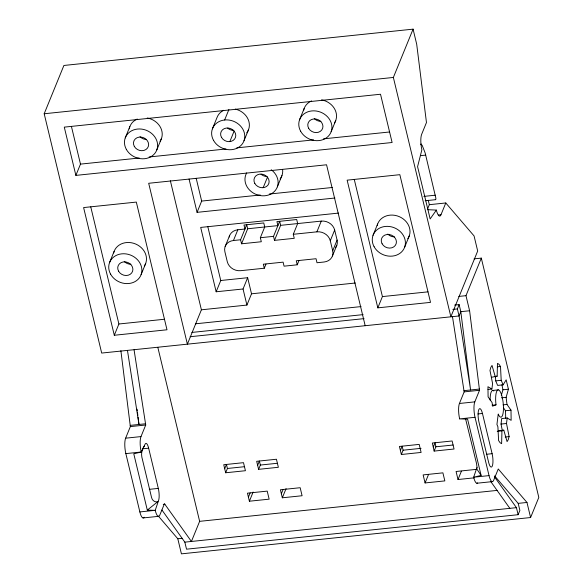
<?xml version="1.0" encoding="UTF-8"?>
<svg xmlns="http://www.w3.org/2000/svg" width="583" height="583" viewBox="0 0 583 583"><rect width="100%" height="100%" fill="white"/><g stroke="black" fill="none" stroke-linecap="round" stroke-linejoin="round"><path stroke-width="0.87" d="M491.389 377.288L497.153 376.188L497.467 363.391L498.975 364.266L500.498 366.481L501.198 380.305L503.122 384.838L497.634 385.407L495.71 380.874L495.492 376.552M502.24 430.181L501.023 424.067L501.708 418.55L507.195 417.982L506.51 423.498L509.119 436.601L508.245 439.72L507.079 441.601L503.792 430.167L501.941 430.859L501.628 443.656L500.127 442.781L498.596 440.566L497.897 426.741L496.935 424.475L498.239 414.003L498.72 415.132A13.744 3.666 84.1 0 0 503.457 408.625A13.744 3.666 84.1 0 0 499.019 390.144A13.744 3.666 84.1 0 0 495.82 403.064L496.038 404.842L492.533 406.162L492.096 402.613L488.095 396.87L487.949 386.711L491.899 389.065L492.584 383.548L489.982 370.445L490.85 367.326L492.023 365.439L495.31 376.88M505.723 418.463L505.512 410.745L503.508 407.874M501.322 395.463L502.932 389.787L501.941 384.773M507.195 417.982L511.145 420.336L511 410.17L506.999 404.434L506.124 397.329L508.427 389.218L506.175 379.846L503.122 384.838M120.878 350.675L130.352 426.596L125.622 438.19A11.456 3.053 84.1 0 0 125.848 453.61L139.862 511.925L155.231 510.329L147.302 510.118L133.777 453.814L141.217 452.007L144.963 444.428A9.16 2.441 84.1 0 1 148.65 448.181L158.314 488.401A9.16 2.441 84.1 0 1 158.496 500.731L155.231 510.329A11.456 3.053 84.1 0 0 159.837 515.015L164.457 503.697L191.421 541.461L199.634 521.34L157.862 347.497M454.602 305.106L459.127 304.639L460.818 311.672L459.069 315.964L101.69 353.065L44.191 113.758L63.897 65.464L413.077 29.15L416.699 44.235L426.465 122.532L421.647 134.338A11.456 3.053 84.1 0 0 421.873 149.765L417.581 166.665L430.145 218.946L436.368 210.091A11.456 3.053 84.1 0 0 440.974 214.777L445.791 202.971L474.066 235.926L477.688 251.011L450.863 316.751L393.365 77.452L413.077 29.15M75.877 175.396L64.283 127.13L380.517 94.242L392.111 142.507L75.877 175.396L80.483 164.122L71.41 126.387M125.236 137.923L129.834 126.657M109.495 262.714L114.093 251.448M156.849 149.838L161.447 138.572M114.297 335.261L83.609 207.57L136.32 202.09L167 329.781L114.297 335.261L118.896 323.995L90.751 206.863M141.115 274.629L145.714 263.363M212.394 128.865L216.993 117.591A16.892 14.575 22.2 0 1 223.668 110.304M224.637 119.989L228.908 109.524M334.912 198.016L197.069 212.35L201.667 201.077L196.187 178.267M229.833 141.603L234.104 131.139M244.007 140.773L248.606 129.506M125.848 453.61L141.217 452.007A11.456 3.053 84.1 0 1 140.991 436.587L145.721 425L134.054 349.764M225.14 246.529L229.527 235.802M170.353 180.752L201.397 309.806L187.383 344.152L148.68 183.281L326.56 164.785L365.169 325.664M265.986 264.099L264.303 268.224L240.692 270.68A11.456 9.882 22.2 0 1 227.297 261.767L224.878 251.71A11.456 9.882 22.2 0 1 233.448 240.517L237.828 229.782L244.962 229.039L243.993 225.016L263.764 222.961L264.726 226.984L260.346 237.718L261.315 241.741L241.551 243.796L240.582 239.773L246.711 224.746L247.68 228.769L241.551 243.796M220.753 280.51L247.651 277.712L243.053 288.986L216.155 291.777L220.753 280.51L207.832 226.736M263.173 187.697L267.444 177.232M299.545 119.799L304.144 108.525M277.348 186.866L281.946 175.6M274.491 240.371L273.522 236.348L279.658 221.321L280.62 225.344L274.491 240.371L294.255 238.316L293.285 234.293L297.665 223.559L296.703 219.536L276.94 221.591L277.902 225.614L247.68 228.769M201.397 309.806L246.922 305.069L251.521 293.803L247.651 277.712M331.166 131.714L335.764 120.441M264.303 268.224L263.334 264.201L283.098 262.146L284.067 266.169L297.243 264.799L298.926 260.674M293.285 234.293L316.897 231.837L321.277 221.103A11.456 9.882 22.2 0 1 334.671 230.015L337.091 240.072A11.456 9.882 22.2 0 1 335.582 247.513M224.703 468.747L226.452 464.454L227.421 468.477L225.665 472.769L245.428 470.714L243.497 462.669L223.734 464.724L225.665 472.769M297.243 264.799L296.273 260.776L316.037 258.721L317.006 262.744L324.141 262A11.456 9.882 22.2 0 0 332.711 250.807L330.291 240.75L334.671 230.015M332.711 250.807L337.091 240.072M332.441 255.988L336.821 245.254M257.642 465.321L259.391 461.029L260.361 465.052L258.604 469.344L278.368 467.289L276.437 459.244L256.673 461.299L258.604 469.344M248.416 497.197L250.173 492.905M249.386 501.22L247.454 493.174L267.218 491.119L269.149 499.165L249.386 501.22L253.131 492.037M373.025 235.313L377.624 224.04M281.356 493.772L283.112 489.48M282.325 497.795L280.394 489.771L300.165 487.716L302.089 495.739L282.325 497.795L286.071 488.612M377.82 307.853L347.14 180.162L399.843 174.681L430.524 302.373L377.82 307.853L382.419 296.587L354.275 179.462M404.638 247.228L409.237 235.955M427.601 208.903L429.321 204.684L428.257 200.268M158.365 516.108L177.8 538.765L181.422 553.85L530.596 517.536L526.974 502.459L498.261 468.987L493.641 480.305A11.456 3.053 84.1 0 1 489.035 475.611L475.021 417.297A11.456 3.053 84.1 0 1 474.795 401.876L479.525 390.289L469.606 310.761L460.818 311.672L470.59 389.976L459.069 315.964L457.378 308.932L459.127 304.639M400.383 450.477L402.139 446.184L403.101 450.207L401.352 454.5L421.115 452.444L419.184 444.399L399.421 446.454L401.352 454.5M469.606 310.761L465.977 295.676L481.31 258.116L474.074 258.867M433.322 447.052L435.078 442.759L435.88 446.797L434.131 451.089L454.055 449.019L452.124 440.974L432.36 443.029L434.131 451.089M425.073 482.95L423.134 474.905L442.898 472.849L444.836 480.895L425.073 482.95L428.476 474.606M459.652 418.893A11.456 3.053 84.1 0 1 459.426 403.472L464.155 391.885L452.481 316.649M474.183 477.841L458.012 479.525L461.415 471.173M161.95 510.008L184.833 542.146L186.524 549.186L518.127 514.702L519.883 510.409L518.192 503.369L494.624 475.91M530.596 517.536L538.809 497.416L481.31 258.116M420.576 144.344L421.174 144.03L422.369 145.765L425.196 153.103L435.909 198.322L435.683 199.67L425.182 200.763M476.923 467.617L473.658 477.215A11.456 3.053 84.1 0 0 477.615 482.95M144.54 445.82C142.114 448.983 141.05 453.18 141.851 457.108L151.514 497.328C152.025 500.229 154.932 502.852 157.935 501.577L147.302 510.118M475.021 417.297L459.652 418.893L467.581 419.104L481.106 475.407L473.658 477.215L489.035 475.611M44.191 113.758L393.365 77.452M80.483 164.122L139.206 158.015M149.146 156.98L225.949 148.993M236.793 147.871L313.588 139.884M323.529 138.849L389.488 131.991M420.423 155.661L425.728 155.107M201.667 201.077L260.229 194.992M269.237 194.052L332.303 187.493M423.863 196.391L435.363 195.196M338.534 213.094L200.69 227.428L216.155 291.777M429.321 204.684L445.791 202.971M280.62 225.344L321.277 221.103M438.372 215.047L440.974 214.777M233.448 240.517L240.582 239.773M260.346 237.718L273.522 236.348M251.521 293.803L355.244 283.017M118.896 323.995L164.45 319.251M382.419 296.587L427.98 291.85M195.509 323.805L361.045 306.592M458.741 296.434L465.977 295.676M191.851 332.434L363.092 314.623M190.102 336.726L364.054 318.631M452.845 309.398L457.378 308.932M497.365 366.809L500.498 366.481M494.799 376.429L497.153 376.188M495.71 380.874L501.198 380.305M130.198 425.379L145.568 423.775M464.002 390.661L479.372 389.065M130.352 426.596L145.721 425M464.155 391.885L479.525 390.289M487.978 389.473L491.899 389.065M492.861 390.428L498.348 389.852M502.932 389.787L508.427 389.218M501.424 397.817L506.124 397.329M125.622 438.19L140.991 436.587M459.426 403.472L474.795 401.876M492.118 405.251L496.038 404.842M503.078 404.842L506.999 404.434M505.512 410.745L511 410.17M142.318 448.837L148.65 448.181M477.929 413.937L482.454 413.464L492.118 453.683A9.16 2.441 84.1 0 1 492.3 466.021A9.16 2.441 84.1 0 1 488.612 462.268L478.949 422.056A9.16 2.441 84.1 0 1 478.767 409.718A9.16 2.441 84.1 0 1 482.454 413.464M501.023 424.067L506.51 423.498M498.297 430.735L503.792 430.167M497.233 431.347L501.941 430.859M505.199 437.01L509.119 436.601M227.421 468.477L244.488 466.699M260.361 465.052L277.428 463.274M403.101 450.207L421.072 448.334M435.88 446.797L453.093 445.011M149.27 489.341L158.314 488.401M486.688 454.252L492.118 453.683M475.845 469.424L456.081 471.479L458.012 479.525M163.255 504.382L164.902 504.215M143.046 517.952L158.423 516.349M476.85 483.234L492.22 481.638M199.634 521.34L497.255 490.39M177.8 538.765L182.195 538.313M518.192 503.369L526.974 502.459M184.833 542.146L516.436 507.662L518.127 514.702M427.835 209.691L436.368 210.091M435.297 199.561L435.683 199.67M494.595 476.989L516.436 507.662M490.609 481.325L509.848 508.347M481.106 475.407L476.442 468.455L477.127 468.091L476.537 463.529L465.547 418.776M243.053 288.986L246.922 305.069M189.052 179.003L197.069 212.35M127.466 350.449L138.98 424.46L138.084 417.26M137.078 409.164L137.297 410.964M137.522 412.764L137.858 415.46M144.161 517.23A11.456 3.053 84.1 0 1 139.862 511.925M490.15 400.113A13.744 3.666 84.1 0 1 493.867 391.011M229.17 237.041A11.456 9.882 22.2 0 1 237.828 229.782M271.19 169.733A16.892 14.575 22.2 0 1 275.519 190.204A16.892 14.575 22.2 0 1 253.35 193.06A16.892 14.575 22.2 0 1 246.711 172.881M267.123 176.467A7.732 6.668 22.2 0 1 261.002 174.164M235.27 109.101A16.892 14.575 22.2 0 1 246.769 132.844M316.897 231.837A11.456 9.882 22.2 0 1 330.291 240.75M233.776 130.373A7.732 6.668 22.2 0 1 227.661 128.071M282.624 169.515A16.892 14.575 22.2 0 1 280.117 178.937M394.414 236.829A7.732 6.668 22.2 0 1 387.826 234.06M303.554 110.741A16.892 14.575 22.2 0 1 311.562 100.895M321.568 99.861A16.892 14.575 22.2 0 1 334.372 123.159M320.934 121.315A7.732 6.668 22.2 0 1 314.354 118.546M377.186 225.504A16.892 14.575 22.2 0 1 399.268 216.643A16.892 14.575 22.2 0 1 407.852 238.673M129.244 128.872A16.892 14.575 22.2 0 1 137.253 119.027M147.251 117.985A16.892 14.575 22.2 0 1 160.063 141.29M130.883 264.23A7.732 6.668 22.2 0 1 124.303 261.468M146.624 139.439A7.732 6.668 22.2 0 1 140.037 136.67M113.663 252.905A16.892 14.575 22.2 0 1 135.737 244.051A16.892 14.575 22.2 0 1 144.322 266.081M254.807 183.412A7.732 6.668 22.2 0 0 267.94 185.161A7.732 6.668 22.2 0 0 261.884 174.157A7.732 6.668 22.2 0 0 254.807 183.412M221.46 137.318A7.732 6.668 22.2 0 0 234.592 139.075A7.732 6.668 22.2 0 0 228.543 128.063A7.732 6.668 22.2 0 0 221.46 137.318M213.48 140.284A16.892 14.575 22.2 0 0 242.171 144.118A16.892 14.575 22.2 0 0 228.951 120.054A16.892 14.575 22.2 0 0 213.48 140.284M382.098 243.767A7.732 6.668 22.2 0 0 395.23 245.523A7.732 6.668 22.2 0 0 389.174 234.512A7.732 6.668 22.2 0 0 382.098 243.767M300.631 131.219A16.892 14.575 22.2 0 0 329.329 135.052A16.892 14.575 22.2 0 0 316.103 110.996A16.892 14.575 22.2 0 0 300.631 131.219M308.618 128.253A7.732 6.668 22.2 0 0 321.75 130.009A7.732 6.668 22.2 0 0 315.702 118.998A7.732 6.668 22.2 0 0 308.618 128.253M374.111 246.733A16.892 14.575 22.2 0 0 402.802 250.566A16.892 14.575 22.2 0 0 389.582 226.51A16.892 14.575 22.2 0 0 374.111 246.733M118.568 271.175A7.732 6.668 22.2 0 0 131.7 272.931A7.732 6.668 22.2 0 0 125.651 261.92A7.732 6.668 22.2 0 0 118.568 271.175M134.309 146.384A7.732 6.668 22.2 0 0 147.433 148.133A7.732 6.668 22.2 0 0 141.385 137.129A7.732 6.668 22.2 0 0 134.309 146.384M126.322 149.35A16.892 14.575 22.2 0 0 155.012 153.176A16.892 14.575 22.2 0 0 141.793 129.12A16.892 14.575 22.2 0 0 126.322 149.35M110.581 274.141A16.892 14.575 22.2 0 0 139.279 277.967A16.892 14.575 22.2 0 0 126.052 253.911A16.892 14.575 22.2 0 0 110.581 274.141"/></g></svg>
